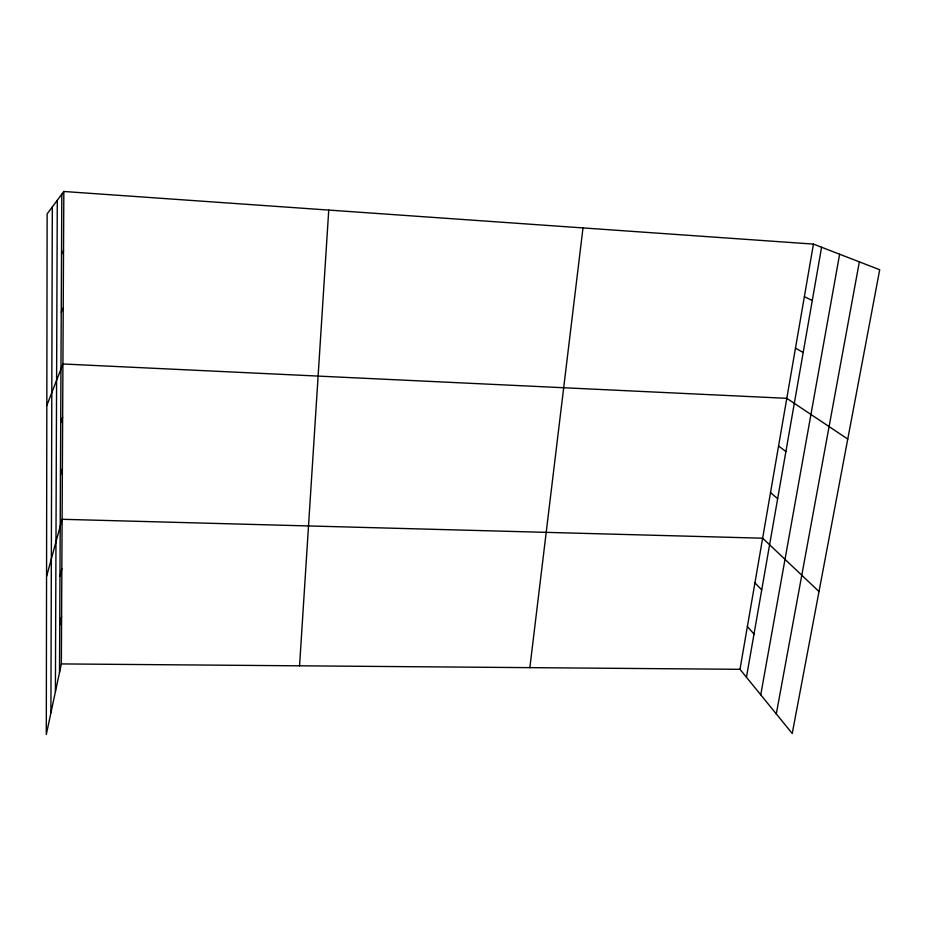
<?xml version="1.0" encoding="UTF-8"?>
<svg xmlns="http://www.w3.org/2000/svg" width="926" height="926" viewBox="0 0 926 926"><rect width="100%" height="100%" fill="white"/><g stroke="black" fill="none" stroke-linecap="round" stroke-linejoin="round"><path stroke-width="1.39" d="M50.918 712.846L52.307 206.949M55.398 691.826L57.285 200.271M59.495 672.589L61.81 194.205M63.836 191.485L47.133 213.883L46.3 734.515L61.347 663.919L63.836 191.485L813.445 244.094L879.7 269.732L792.228 733.508L739.99 669.313L813.445 244.094M299.561 665.806L328.742 210.075M529.857 667.634L582.998 227.912M746.46 677.253L821.582 247.242M760.755 694.836L839.627 254.222M776.301 713.934L859.351 261.861M59.727 624.969L61.591 616.832M59.958 576.215L61.845 568.633M46.555 576.528L62.111 519.289L762.642 538.203L819.001 591.529M60.456 475.154L62.378 468.764M60.711 422.754L62.644 417.013M46.832 405.507L62.933 363.976L786.799 398.33L847.765 439.063M61.243 312.282L63.223 307.964M61.521 254.025L63.535 250.483M61.347 663.919L739.99 669.313M804.358 296.714L812.276 300.51M795.48 348.107L803.189 352.54M778.569 445.985L785.885 451.541M770.525 492.597L777.655 498.686M754.933 582.836L761.716 589.897M747.386 626.532L754.007 634.044"/></g></svg>
